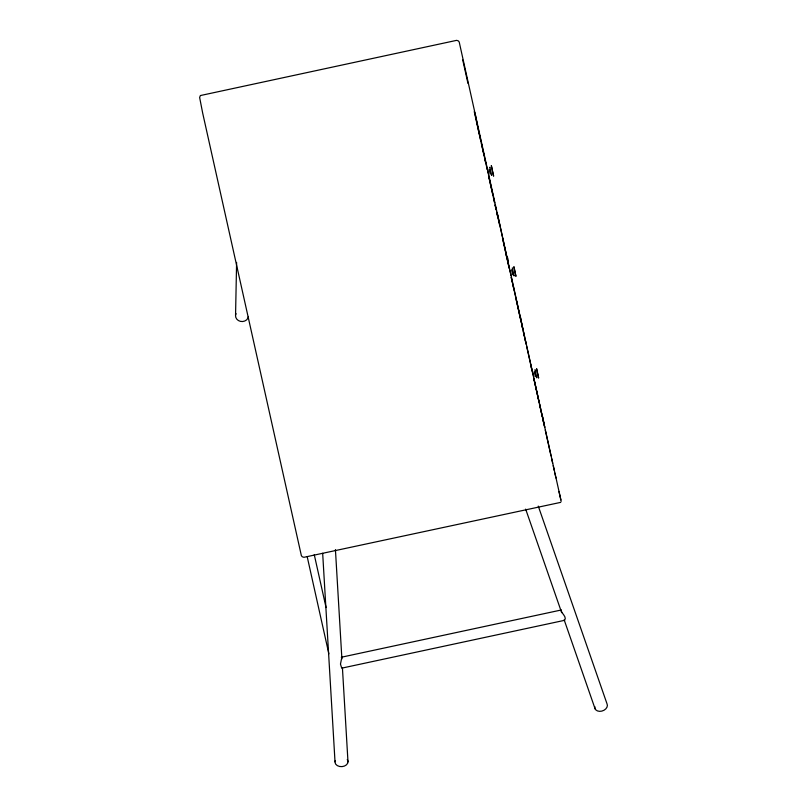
<?xml version="1.0" encoding="UTF-8"?>
<svg xmlns="http://www.w3.org/2000/svg" width="807" height="807" viewBox="0 0 807 807"><rect width="100%" height="100%" fill="white"/><g stroke="black" fill="none" stroke-linecap="round" stroke-linejoin="round"><path stroke-width="1.21" d="M235.563 315.002L236.602 262.416M561.228 610.021C560.835 613.138 567.16 616.508 564.678 620.301L341.714 668.156L340.473 664.09L341.775 657.624M341.27 657.251L560.996 610.052M560.754 502.358L303.936 557.304L302.272 556.78L301.374 555.67L202.668 113.051L199.642 97.506L200.348 95.559L456.641 40.35L458.305 40.875L459.203 41.984L560.875 499.846M538.269 506.11L606.955 703.643A6.506 4.792 -19.4 0 1 601.79 711.118A6.506 4.792 -19.4 0 1 594.799 706.569M525.66 509.116L561.662 612.644M564.143 619.786L595.173 709.04M490.192 174.09L489.123 169.107M512.627 274.693L511.557 269.709M535.354 376.597L534.284 371.613M491.463 174.826C492.29 178.024 489.577 165.243 489.879 167.382M513.898 275.419C514.715 278.607 512.072 266.078 512.314 267.974M536.625 377.323C537.452 380.521 534.738 367.75 535.041 369.878M477.573 126.326L487.267 169.641M488.528 175.432L494.641 202.739M495.095 204.887L496.194 209.8M496.739 212.251L499.563 224.8M509.328 268.711L497.566 214.369M511.245 277.305L526.134 343.953M526.578 346.052L532.418 372.148M533.79 378.281L544.644 427.064M462.734 59.95L467.939 83.313M474.244 111.588L480.831 141.094M481.375 143.555L482.475 148.468M483.02 150.929L484.119 155.852M484.664 158.313L485.764 163.226M488.507 175.523L492.895 195.193M493.44 197.654L494.54 202.567M495.084 205.028L496.184 209.951M496.729 212.402L497.828 217.325M502.489 238.226L509.066 267.732M511.265 277.568L512.364 282.49M512.909 284.952L514.009 289.864M516.198 299.7L521.13 321.832M521.685 324.293L522.775 329.216M523.329 331.667L524.429 336.59M524.974 339.051L526.073 343.964M530.734 364.865L531.823 369.788M533.75 378.392L538.955 401.755M539.5 404.206L540.599 409.129M541.154 411.59L542.243 416.503M542.798 418.964L543.888 423.887M545.26 430.03L551.02 455.854M551.564 458.305L552.664 463.228M553.219 465.689L554.308 470.602M554.863 473.063L555.952 477.986M558.969 491.503L561.168 501.339M314.266 554.691L326.068 607.58M307.215 556.759L328.873 653.872M532.923 373.409L532.489 371.644M492.462 170.529C488.497 153.128 496.456 188.646 492.492 171.245M533.084 374.145L533.679 377.091M537.149 371.361L538.642 378.08L536.625 368.708L536.937 370.332M542.728 416.876L544.775 427.367M520.293 316.283L522.855 329.246M474.96 112.879L477.694 126.749M509.832 270.073L510.982 275.338M488.528 174.584L487.337 169.137M335.43 549.617L341.896 658.905M342.42 667.702L347.988 761.919M322.669 553.289L335.016 761.818M248.465 316.485A6.506 5.81 1.7 0 1 240.395 321.357A6.506 5.81 1.7 0 1 235.987 313.54M506.15 255.748A6.506 5.82 -23 0 1 507.744 261.357M347.272 759.518A6.506 4.771 -3.1 0 1 342.067 766.61A6.506 4.771 -3.1 0 1 335.308 760.577M513.938 266.865L515.915 276.165L513.938 266.865"/></g></svg>
